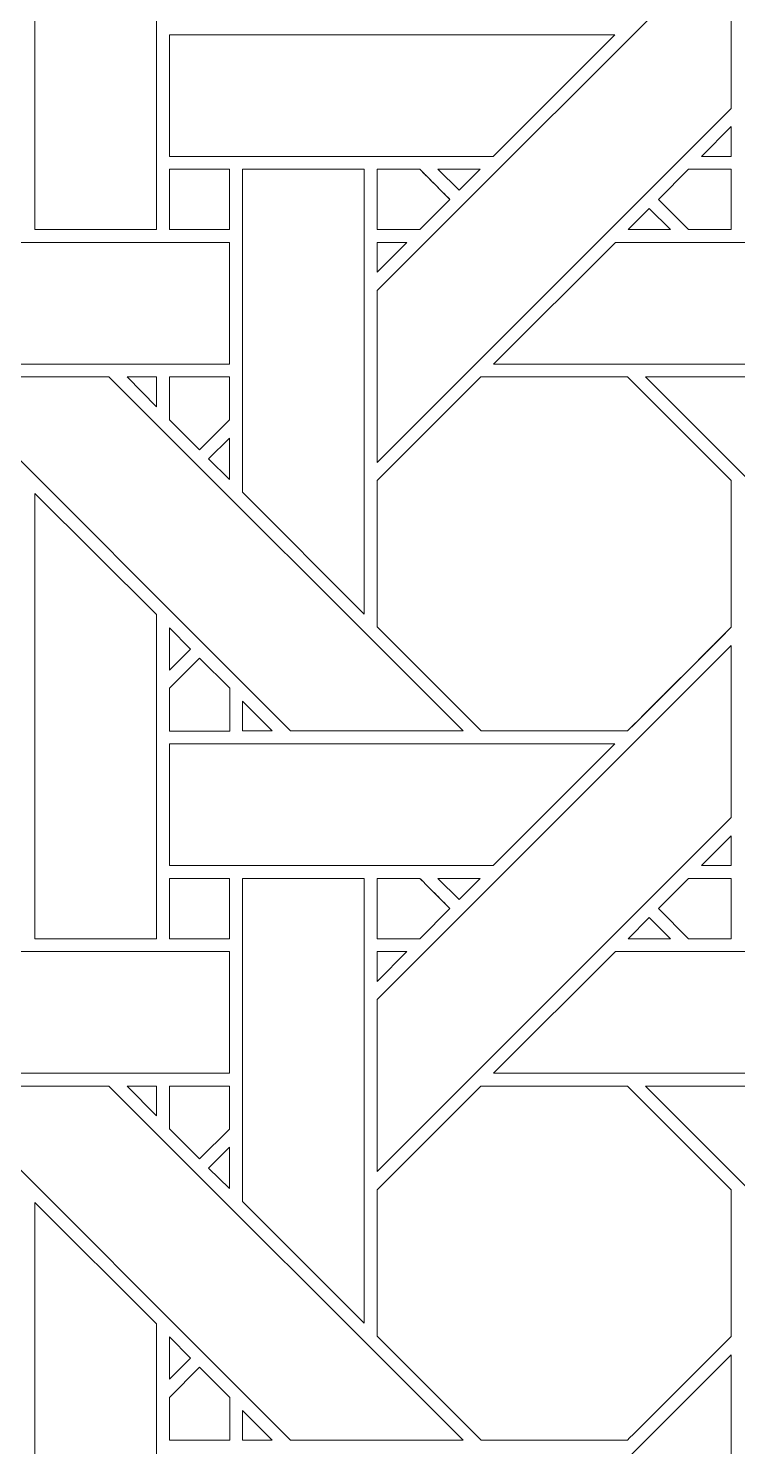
# Model space of a CAD drawing. Header units: inches. Extents: x 4.4 to 20.4, y 1.1 to 17.1.
# Drawn here: x 15.949 to 16.898, y 13.119 to 15.016 of the extents above; entities that cross this region are included whole.
import ezdxf

# ---------------------------------------------------------------- set-up
doc = ezdxf.new("R2010")
doc.units = ezdxf.units.IN
doc.header["$MEASUREMENT"] = 0
doc.layers.add('Design', color=7, linetype='Continuous', lineweight=0)

msp = doc.modelspace()

# ---------------------------------------------------------------- linework, layer by layer
at = {"layer": 'Design'}
for points, knots in [([(4.382854037814669, 17.09476386176223), (4.382854037814669, 17.09476386176223), (4.382854037814669, 1.094763861762152), (4.382854037814669, 1.094763861762152), (4.382854037814669, 1.094763861762152), (20.38285319010416, 1.094763861762152), (20.38285319010416, 1.094763861762152), (20.38285319010416, 1.094763861762152), (20.38285319010416, 17.09476386176223), (20.38285319010416, 17.09476386176223), (20.38285319010416, 17.09476386176223), (4.382854037814669, 17.09476386176223), (4.382854037814669, 17.09476386176223)], [0, 0, 0, 0, 1, 1, 1, 2, 2, 2, 3, 3, 3, 4, 4, 4, 4]), ([(19.37280883825166, 16.23880890138889), (19.37280883825166, 16.23880890138889), (5.23880895283777, 16.23880890138889), (5.23880895283777, 16.23880890138889), (5.23880895283777, 16.23880890138889), (5.23880895283777, 1.950718822135361), (5.23880895283777, 1.950718822135361), (5.23880895283777, 1.950718822135361), (19.52689827508111, 1.950718822135361), (19.52689827508111, 1.950718822135361), (19.52689827508111, 1.950718822135361), (19.52689827508111, 16.23880890138889), (19.52689827508111, 16.23880890138889), (19.52689827508111, 16.23880890138889), (19.37280883825166, 16.23880890138889), (19.37280883825166, 16.23880890138889)], [0, 0, 0, 0, 1, 1, 1, 2, 2, 2, 3, 3, 3, 4, 4, 4, 5, 5, 5, 5]), ([(15.9573805067275, 14.7467787000868), (15.9573805067275, 14.7467787000868), (15.9573805067275, 15.34261745876736), (15.9573805067275, 15.34261745876736), (15.9573805067275, 15.34261745876736), (16.1201477050782, 15.18046739366319), (16.1201477050782, 15.18046739366319), (16.1201477050782, 15.18046739366319), (16.1201477050782, 14.7467787000868), (16.1201477050782, 14.7467787000868), (16.1201477050782, 14.7467787000868), (15.9573805067275, 14.7467787000868), (15.9573805067275, 14.7467787000868)], [0, 0, 0, 0, 1, 1, 1, 2, 2, 2, 3, 3, 3, 4, 4, 4, 4]), ([(16.88897026909722, 14.90900844997833), (16.88897026909722, 14.90900844997833), (16.4153137207032, 14.43535868326819), (16.4153137207032, 14.43535868326819), (16.4153137207032, 14.43535868326819), (16.4153137207032, 14.66545613606778), (16.4153137207032, 14.66545613606778), (16.4153137207032, 14.66545613606778), (16.88897026909722, 15.13904486762152), (16.88897026909722, 15.13904486762152), (16.88897026909722, 15.13904486762152), (16.88897026909722, 14.90900844997833), (16.88897026909722, 14.90900844997833)], [0, 0, 0, 0, 1, 1, 1, 2, 2, 2, 3, 3, 3, 4, 4, 4, 4]), ([(16.73315768771709, 15.00753106011292), (16.73315768771709, 15.00753106011292), (16.57041761610251, 14.8448316786025), (16.57041761610251, 14.8448316786025), (16.57041761610251, 14.8448316786025), (16.13746303982207, 14.8448316786025), (16.13746303982207, 14.8448316786025), (16.13746303982207, 14.8448316786025), (16.13746303982207, 15.00753106011292), (16.13746303982207, 15.00753106011292), (16.13746303982207, 15.00753106011292), (16.73315768771709, 15.00753106011292), (16.73315768771709, 15.00753106011292)], [0, 0, 0, 0, 1, 1, 1, 2, 2, 2, 3, 3, 3, 4, 4, 4, 4]), ([(16.88898383246528, 14.84485202365459), (16.88898383246528, 14.84485202365459), (16.84920756022138, 14.84485202365459), (16.84920756022138, 14.84485202365459), (16.84920756022138, 14.84485202365459), (16.88898383246528, 14.88461473253042), (16.88898383246528, 14.88461473253042), (16.88898383246528, 14.88461473253042), (16.88898383246528, 14.84485202365459), (16.88898383246528, 14.84485202365459)], [0, 0, 0, 0, 1, 1, 1, 2, 2, 2, 3, 3, 3, 3]), ([(16.13747829861111, 14.82760959201389), (16.13747829861111, 14.82760959201389), (16.21771918402778, 14.82760959201389), (16.21771918402778, 14.82760959201389), (16.21771918402778, 14.82760959201389), (16.21771918402778, 14.74682447645403), (16.21771918402778, 14.74682447645403), (16.21771918402778, 14.74682447645403), (16.13747829861111, 14.74682447645403), (16.13747829861111, 14.74682447645403), (16.13747829861111, 14.74682447645403), (16.13747829861111, 14.82760959201389), (16.13747829861111, 14.82760959201389)], [0, 0, 0, 0, 1, 1, 1, 2, 2, 2, 3, 3, 3, 4, 4, 4, 4]), ([(16.13747829861111, 14.74682447645403), (16.13747829861111, 14.74682447645403), (16.13747829861111, 14.82760959201389), (16.13747829861111, 14.82760959201389), (16.13747829861111, 14.82760959201389), (16.21771918402778, 14.82760959201389), (16.21771918402778, 14.82760959201389), (16.21771918402778, 14.82760959201389), (16.21771918402778, 14.74682447645403), (16.21771918402778, 14.74682447645403), (16.21771918402778, 14.74682447645403), (16.13747829861111, 14.74682447645403), (16.13747829861111, 14.74682447645403)], [0, 0, 0, 0, 1, 1, 1, 2, 2, 2, 3, 3, 3, 4, 4, 4, 4]), ([(16.23524305555555, 14.39536539713541), (16.23524305555555, 14.39536539713541), (16.23524305555555, 14.82756212022569), (16.23524305555555, 14.82756212022569), (16.23524305555555, 14.82756212022569), (16.39816114637584, 14.82756212022569), (16.39816114637584, 14.82756212022569), (16.39816114637584, 14.82756212022569), (16.39816114637584, 14.23244561089417), (16.39816114637584, 14.23244561089417), (16.39816114637584, 14.23244561089417), (16.23524305555555, 14.39536539713541), (16.23524305555555, 14.39536539713541)], [0, 0, 0, 0, 1, 1, 1, 2, 2, 2, 3, 3, 3, 4, 4, 4, 4]), ([(16.472395155165, 14.82760959201389), (16.47753228081597, 14.82249620225694), (16.50831095377611, 14.79168362087681), (16.51273600260416, 14.7872619628907), (16.51273600260416, 14.7872619628907), (16.4723086886936, 14.74683464898), (16.4723086886936, 14.74683464898), (16.4723086886936, 14.74683464898), (16.41533576117624, 14.74683464898), (16.41533576117624, 14.74683464898), (16.41533576117624, 14.74683464898), (16.41533576117624, 14.82760959201389), (16.41533576117624, 14.82760959201389), (16.41533576117624, 14.82760959201389), (16.472395155165, 14.82760959201389), (16.472395155165, 14.82760959201389)], [0, 0, 0, 0, 1, 1, 1, 2, 2, 2, 3, 3, 3, 4, 4, 4, 5, 5, 5, 5]), ([(16.49833848741319, 14.80158318413624), (16.49833848741319, 14.80158318413624), (16.51273600260416, 14.7872619628907), (16.51273600260416, 14.7872619628907), (16.51273600260416, 14.7872619628907), (16.4723086886936, 14.74683464898), (16.4723086886936, 14.74683464898), (16.4723086886936, 14.74683464898), (16.41533576117624, 14.74683464898), (16.41533576117624, 14.74683464898), (16.41533576117624, 14.74683464898), (16.41533576117624, 14.82760959201389), (16.41533576117624, 14.82760959201389), (16.41533576117624, 14.82760959201389), (16.472395155165, 14.82760959201389), (16.472395155165, 14.82760959201389), (16.47803073459209, 14.82200113932291), (16.48864576551651, 14.81130303276917), (16.49833848741319, 14.80158318413624)], [0, 0, 0, 0, 1, 1, 1, 2, 2, 2, 3, 3, 3, 4, 4, 4, 5, 5, 5, 6, 6, 6, 6]), ([(16.49673122829861, 14.82756212022569), (16.49673122829861, 14.82756212022569), (16.55319722493487, 14.82756212022569), (16.55319722493487, 14.82756212022569), (16.55319722493487, 14.82756212022569), (16.52490912543403, 14.79937744140625), (16.52490912543403, 14.79937744140625), (16.52490912543403, 14.79937744140625), (16.49673122829861, 14.82756212022569), (16.49673122829861, 14.82756212022569)], [0, 0, 0, 0, 1, 1, 1, 2, 2, 2, 3, 3, 3, 3]), ([(16.83189392089846, 14.74682447645403), (16.83189392089846, 14.74682447645403), (16.79153951009112, 14.78720770941848), (16.79153951009112, 14.78720770941848), (16.79153951009112, 14.78720770941848), (16.83196851942276, 14.82762993706597), (16.83196851942276, 14.82762993706597), (16.83196851942276, 14.82762993706597), (16.8890092637804, 14.82762993706597), (16.8890092637804, 14.82762993706597), (16.8890092637804, 14.82762993706597), (16.8890092637804, 14.74682447645403), (16.8890092637804, 14.74682447645403), (16.8890092637804, 14.74682447645403), (16.83189392089846, 14.74682447645403), (16.83189392089846, 14.74682447645403)], [0, 0, 0, 0, 1, 1, 1, 2, 2, 2, 3, 3, 3, 4, 4, 4, 5, 5, 5, 5]), ([(16.8890092637804, 14.74682447645403), (16.8890092637804, 14.74682447645403), (16.83189392089846, 14.74682447645403), (16.83189392089846, 14.74682447645403), (16.83189392089846, 14.74682447645403), (16.79153951009112, 14.78720770941848), (16.79153951009112, 14.78720770941848), (16.79153951009112, 14.78720770941848), (16.83196851942276, 14.82762993706597), (16.83196851942276, 14.82762993706597), (16.83196851942276, 14.82762993706597), (16.8890092637804, 14.82762993706597), (16.8890092637804, 14.82762993706597), (16.8890092637804, 14.82762993706597), (16.8890092637804, 14.74682447645403), (16.8890092637804, 14.74682447645403)], [0, 0, 0, 0, 1, 1, 1, 2, 2, 2, 3, 3, 3, 4, 4, 4, 5, 5, 5, 5]), ([(16.75114101833765, 14.7467787000868), (16.75114101833765, 14.7467787000868), (16.7794019911025, 14.77503797743055), (16.7794019911025, 14.77503797743055), (16.7794019911025, 14.77503797743055), (16.80763414171014, 14.7467787000868), (16.80763414171014, 14.7467787000868), (16.80763414171014, 14.7467787000868), (16.75114101833765, 14.7467787000868), (16.75114101833765, 14.7467787000868)], [0, 0, 0, 0, 1, 1, 1, 2, 2, 2, 3, 3, 3, 3]), ([(16.21769714355471, 14.72963968912764), (16.21769714355471, 14.72963968912764), (16.21769714355471, 14.56683688693584), (16.21769714355471, 14.56683688693584), (16.21769714355471, 14.56683688693584), (15.62242296006944, 14.56683688693584), (15.62242296006944, 14.56683688693584), (15.62242296006944, 14.56683688693584), (15.78527323404945, 14.72963968912764), (15.78527323404945, 14.72963968912764), (15.78527323404945, 14.72963968912764), (16.21769714355471, 14.72963968912764), (16.21769714355471, 14.72963968912764)], [0, 0, 0, 0, 1, 1, 1, 2, 2, 2, 3, 3, 3, 4, 4, 4, 4]), ([(16.45514424641929, 14.72964647081167), (16.45514424641929, 14.72964647081167), (16.4153137207032, 14.68982272677959), (16.4153137207032, 14.68982272677959), (16.4153137207032, 14.68982272677959), (16.4153137207032, 14.72964647081167), (16.4153137207032, 14.72964647081167), (16.4153137207032, 14.72964647081167), (16.45514424641929, 14.72964647081167), (16.45514424641929, 14.72964647081167)], [0, 0, 0, 0, 1, 1, 1, 2, 2, 2, 3, 3, 3, 3]), ([(17.16642591688376, 14.72963968912764), (17.16642591688376, 14.72963968912764), (17.16642591688376, 14.56683688693584), (17.16642591688376, 14.56683688693584), (17.16642591688376, 14.56683688693584), (16.57113986545139, 14.56683688693584), (16.57113986545139, 14.56683688693584), (16.57113986545139, 14.56683688693584), (16.73398844401041, 14.72963968912764), (16.73398844401041, 14.72963968912764), (16.73398844401041, 14.72963968912764), (17.16642591688376, 14.72963968912764), (17.16642591688376, 14.72963968912764)], [0, 0, 0, 0, 1, 1, 1, 2, 2, 2, 3, 3, 3, 4, 4, 4, 4]), ([(16.53031412760416, 14.07604895697694), (16.53031412760416, 14.07604895697694), (16.29929267035597, 14.07604895697694), (16.29929267035597, 14.07604895697694), (16.29929267035597, 14.07604895697694), (15.82573106553819, 14.54969957139764), (15.82573106553819, 14.54969957139764), (15.82573106553819, 14.54969957139764), (16.0566711425782, 14.54969957139764), (16.0566711425782, 14.54969957139764), (16.0566711425782, 14.54969957139764), (16.53031412760416, 14.07604895697694), (16.53031412760416, 14.07604895697694)], [0, 0, 0, 0, 1, 1, 1, 2, 2, 2, 3, 3, 3, 4, 4, 4, 4]), ([(16.08079359266501, 14.54969278971361), (16.08079359266501, 14.54969278971361), (16.12022908528653, 14.54969278971361), (16.12022908528653, 14.54969278971361), (16.12022908528653, 14.54969278971361), (16.12022908528653, 14.50986056857639), (16.12022908528653, 14.50986056857639), (16.12022908528653, 14.50986056857639), (16.08079359266501, 14.54969278971361), (16.08079359266501, 14.54969278971361)], [0, 0, 0, 0, 1, 1, 1, 2, 2, 2, 3, 3, 3, 3]), ([(16.21771918402778, 14.54974534776472), (16.21771918402778, 14.54974534776472), (16.21771918402778, 14.49214680989583), (16.21771918402778, 14.49214680989583), (16.21771918402778, 14.49214680989583), (16.1777903238932, 14.45219930013028), (16.1777903238932, 14.45219930013028), (16.1777903238932, 14.45219930013028), (16.13745795355903, 14.49253845214847), (16.13745795355903, 14.49253845214847), (16.13745795355903, 14.49253845214847), (16.13745795355903, 14.54974534776472), (16.13745795355903, 14.54974534776472), (16.13745795355903, 14.54974534776472), (16.21771918402778, 14.54974534776472), (16.21771918402778, 14.54974534776472)], [0, 0, 0, 0, 1, 1, 1, 2, 2, 2, 3, 3, 3, 4, 4, 4, 5, 5, 5, 5]), ([(16.1777903238932, 14.45219930013028), (16.1777903238932, 14.45219930013028), (16.13745795355903, 14.49253845214847), (16.13745795355903, 14.49253845214847), (16.13745795355903, 14.49253845214847), (16.13745795355903, 14.54974534776472), (16.13745795355903, 14.54974534776472), (16.13745795355903, 14.54974534776472), (16.21771918402778, 14.54974534776472), (16.21771918402778, 14.54974534776472), (16.21771918402778, 14.54974534776472), (16.21771918402778, 14.49214680989583), (16.21771918402778, 14.49214680989583), (16.21771918402778, 14.49214680989583), (16.1777903238932, 14.45219930013028), (16.1777903238932, 14.45219930013028)], [0, 0, 0, 0, 1, 1, 1, 2, 2, 2, 3, 3, 3, 4, 4, 4, 5, 5, 5, 5]), ([(16.55403306749139, 14.54973178439666), (16.55403306749139, 14.54973178439666), (16.750244140625, 14.54973178439666), (16.750244140625, 14.54973178439666), (16.750244140625, 14.54973178439666), (16.88899570041235, 14.4110107421875), (16.88899570041235, 14.4110107421875), (16.88899570041235, 14.4110107421875), (16.88899570041235, 14.21479288736987), (16.88899570041235, 14.21479288736987), (16.8711971706814, 14.19685787624778), (16.75927056206597, 14.08512115478514), (16.75028483072916, 14.07610914442278), (16.75028483072916, 14.07610914442278), (16.55457560221362, 14.07610914442278), (16.55457560221362, 14.07610914442278), (16.55457560221362, 14.07610914442278), (16.41533576117624, 14.21534813774958), (16.41533576117624, 14.21534813774958), (16.41533576117624, 14.21534813774958), (16.41533576117624, 14.4110107421875), (16.41533576117624, 14.4110107421875), (16.41533576117624, 14.4110107421875), (16.55403306749139, 14.54973178439666), (16.55403306749139, 14.54973178439666)], [0, 0, 0, 0, 1, 1, 1, 2, 2, 2, 3, 3, 3, 4, 4, 4, 5, 5, 5, 6, 6, 6, 7, 7, 7, 8, 8, 8, 8]), ([(16.88899570041235, 14.21479288736987), (16.870849609375, 14.19651794433597), (16.75899929470486, 14.08484225802959), (16.75028483072916, 14.07610914442278), (16.75028483072916, 14.07610914442278), (16.55457560221362, 14.07610914442278), (16.55457560221362, 14.07610914442278), (16.55457560221362, 14.07610914442278), (16.41533576117624, 14.21534813774958), (16.41533576117624, 14.21534813774958), (16.41533576117624, 14.21534813774958), (16.41533576117624, 14.4110107421875), (16.41533576117624, 14.4110107421875), (16.41533576117624, 14.4110107421875), (16.55403306749139, 14.54973178439666), (16.55403306749139, 14.54973178439666), (16.55403306749139, 14.54973178439666), (16.750244140625, 14.54973178439666), (16.750244140625, 14.54973178439666), (16.750244140625, 14.54973178439666), (16.88899570041235, 14.4110107421875), (16.88899570041235, 14.4110107421875), (16.88899570041235, 14.4110107421875), (16.88899570041235, 14.21479288736987), (16.88899570041235, 14.21479288736987)], [0, 0, 0, 0, 1, 1, 1, 2, 2, 2, 3, 3, 3, 4, 4, 4, 5, 5, 5, 6, 6, 6, 7, 7, 7, 8, 8, 8, 8]), ([(17.47904459635416, 14.07604895697694), (17.47904459635416, 14.07604895697694), (17.24801974826389, 14.07604895697694), (17.24801974826389, 14.07604895697694), (17.24801974826389, 14.07604895697694), (16.77445983886721, 14.54969957139764), (16.77445983886721, 14.54969957139764), (16.77445983886721, 14.54969957139764), (17.00539991590709, 14.54969957139764), (17.00539991590709, 14.54969957139764), (17.00539991590709, 14.54969957139764), (17.47904459635416, 14.07604895697694), (17.47904459635416, 14.07604895697694)], [0, 0, 0, 0, 1, 1, 1, 2, 2, 2, 3, 3, 3, 4, 4, 4, 4]), ([(16.21769714355471, 14.46785820855042), (16.21769714355471, 14.46785820855042), (16.21769714355471, 14.41269259982639), (16.21769714355471, 14.41269259982639), (16.21769714355471, 14.41269259982639), (16.18992784288194, 14.44007534450958), (16.18992784288194, 14.44007534450958), (16.18992784288194, 14.44007534450958), (16.21769714355471, 14.46785820855042), (16.21769714355471, 14.46785820855042)], [0, 0, 0, 0, 1, 1, 1, 2, 2, 2, 3, 3, 3, 3]), ([(15.9573805067275, 13.79804907904731), (15.9573805067275, 13.79804907904731), (15.9573805067275, 14.39389377170139), (15.9573805067275, 14.39389377170139), (15.9573805067275, 14.39389377170139), (16.1201477050782, 14.23174540201819), (16.1201477050782, 14.23174540201819), (16.1201477050782, 14.23174540201819), (16.1201477050782, 13.79804907904731), (16.1201477050782, 13.79804907904731), (16.1201477050782, 13.79804907904731), (15.9573805067275, 13.79804907904731), (15.9573805067275, 13.79804907904731)], [0, 0, 0, 0, 1, 1, 1, 2, 2, 2, 3, 3, 3, 4, 4, 4, 4]), ([(16.13744947645401, 14.15748087565112), (16.13744947645401, 14.15748087565112), (16.13744947645401, 14.214246114095), (16.13744947645401, 14.214246114095), (16.13744947645401, 14.214246114095), (16.16564263237847, 14.18566640218097), (16.16564263237847, 14.18566640218097), (16.16564263237847, 14.18566640218097), (16.13744947645401, 14.15748087565112), (16.13744947645401, 14.15748087565112)], [0, 0, 0, 0, 1, 1, 1, 2, 2, 2, 3, 3, 3, 3]), ([(16.88897026909722, 13.96028645833333), (16.88897026909722, 13.96028645833333), (16.4153137207032, 13.48662990993923), (16.4153137207032, 13.48662990993923), (16.4153137207032, 13.48662990993923), (16.4153137207032, 13.71671973334418), (16.4153137207032, 13.71671973334418), (16.4153137207032, 13.71671973334418), (16.88897026909722, 14.19032202826611), (16.88897026909722, 14.19032202826611), (16.88897026909722, 14.19032202826611), (16.88897026909722, 13.96028645833333), (16.88897026909722, 13.96028645833333)], [0, 0, 0, 0, 1, 1, 1, 2, 2, 2, 3, 3, 3, 4, 4, 4, 4]), ([(16.13747829861111, 14.07586415608722), (16.13747829861111, 14.07586415608722), (16.13747829861111, 14.13315073649083), (16.13747829861111, 14.13315073649083), (16.13747829861111, 14.13315073649083), (16.17780388726126, 14.17348141140403), (16.17780388726126, 14.17348141140403), (16.17780388726126, 14.17348141140403), (16.21813456217445, 14.13315751817486), (16.21813456217445, 14.13315751817486), (16.21813456217445, 14.13315751817486), (16.21813456217445, 14.07586415608722), (16.21813456217445, 14.07586415608722), (16.21813456217445, 14.07586415608722), (16.13747829861111, 14.07586415608722), (16.13747829861111, 14.07586415608722)], [0, 0, 0, 0, 1, 1, 1, 2, 2, 2, 3, 3, 3, 4, 4, 4, 5, 5, 5, 5]), ([(16.21813456217445, 14.07586415608722), (16.21813456217445, 14.07586415608722), (16.13747829861111, 14.07586415608722), (16.13747829861111, 14.07586415608722), (16.13747829861111, 14.07586415608722), (16.13747829861111, 14.13315073649083), (16.13747829861111, 14.13315073649083), (16.13747829861111, 14.13315073649083), (16.17780388726126, 14.17348141140403), (16.17780388726126, 14.17348141140403), (16.17780388726126, 14.17348141140403), (16.21813456217445, 14.13315751817486), (16.21813456217445, 14.13315751817486), (16.21813456217445, 14.13315751817486), (16.21813456217445, 14.07586415608722), (16.21813456217445, 14.07586415608722)], [0, 0, 0, 0, 1, 1, 1, 2, 2, 2, 3, 3, 3, 4, 4, 4, 5, 5, 5, 5]), ([(16.23536512586805, 14.07604217529291), (16.23536512586805, 14.07604217529291), (16.23536512586805, 14.11583964029944), (16.23536512586805, 14.11583964029944), (16.23536512586805, 14.11583964029944), (16.27507527669278, 14.07604217529291), (16.27507527669278, 14.07604217529291), (16.27507527669278, 14.07604217529291), (16.23536512586805, 14.07604217529291), (16.23536512586805, 14.07604217529291)], [0, 0, 0, 0, 1, 1, 1, 2, 2, 2, 3, 3, 3, 3]), ([(16.73315768771709, 14.05880228678389), (16.73315768771709, 14.05880228678389), (16.57043117947056, 13.89610205756292), (16.57043117947056, 13.89610205756292), (16.57043117947056, 13.89610205756292), (16.13746303982207, 13.89610205756292), (16.13746303982207, 13.89610205756292), (16.13746303982207, 13.89610205756292), (16.13746303982207, 14.05880228678389), (16.13746303982207, 14.05880228678389), (16.13746303982207, 14.05880228678389), (16.73315768771709, 14.05880228678389), (16.73315768771709, 14.05880228678389)], [0, 0, 0, 0, 1, 1, 1, 2, 2, 2, 3, 3, 3, 4, 4, 4, 4]), ([(16.88898383246528, 13.93589189317486), (16.88898383246528, 13.93589189317486), (16.88898383246528, 13.896122402615), (16.88898383246528, 13.896122402615), (16.88898383246528, 13.896122402615), (16.84920756022138, 13.896122402615), (16.84920756022138, 13.896122402615), (16.84920756022138, 13.896122402615), (16.88898383246528, 13.93589189317486), (16.88898383246528, 13.93589189317486)], [0, 0, 0, 0, 1, 1, 1, 2, 2, 2, 3, 3, 3, 3]), ([(16.13747829861111, 13.87887403700086), (16.13747829861111, 13.87887403700086), (16.21771918402778, 13.87887403700086), (16.21771918402778, 13.87887403700086), (16.21771918402778, 13.87887403700086), (16.21771918402778, 13.79808892144097), (16.21771918402778, 13.79808892144097), (16.21771918402778, 13.79808892144097), (16.13747829861111, 13.79808892144097), (16.13747829861111, 13.79808892144097), (16.13747829861111, 13.79808892144097), (16.13747829861111, 13.87887403700086), (16.13747829861111, 13.87887403700086)], [0, 0, 0, 0, 1, 1, 1, 2, 2, 2, 3, 3, 3, 4, 4, 4, 4]), ([(16.13747829861111, 13.79808892144097), (16.13747829861111, 13.79808892144097), (16.13747829861111, 13.87887403700086), (16.13747829861111, 13.87887403700086), (16.13747829861111, 13.87887403700086), (16.21771918402778, 13.87887403700086), (16.21771918402778, 13.87887403700086), (16.21771918402778, 13.87887403700086), (16.21771918402778, 13.79808892144097), (16.21771918402778, 13.79808892144097), (16.21771918402778, 13.79808892144097), (16.13747829861111, 13.79808892144097), (16.13747829861111, 13.79808892144097)], [0, 0, 0, 0, 1, 1, 1, 2, 2, 2, 3, 3, 3, 4, 4, 4, 4]), ([(16.23524305555555, 13.44663492838541), (16.23524305555555, 13.44663492838541), (16.23524305555555, 13.8788341946072), (16.23524305555555, 13.8788341946072), (16.23524305555555, 13.8788341946072), (16.39816114637584, 13.8788341946072), (16.39816114637584, 13.8788341946072), (16.39816114637584, 13.8788341946072), (16.39816114637584, 13.2837176852756), (16.39816114637584, 13.2837176852756), (16.39816114637584, 13.2837176852756), (16.23524305555555, 13.44663492838541), (16.23524305555555, 13.44663492838541)], [0, 0, 0, 0, 1, 1, 1, 2, 2, 2, 3, 3, 3, 4, 4, 4, 4]), ([(16.472395155165, 13.87887403700086), (16.47753228081597, 13.87376234266493), (16.50830417209209, 13.84294637044271), (16.51272922092014, 13.83852216932508), (16.51272922092014, 13.83852216932508), (16.4723086886936, 13.79809909396701), (16.4723086886936, 13.79809909396701), (16.4723086886936, 13.79809909396701), (16.41533576117624, 13.79809909396701), (16.41533576117624, 13.79809909396701), (16.41533576117624, 13.79809909396701), (16.41533576117624, 13.87887403700086), (16.41533576117624, 13.87887403700086), (16.41533576117624, 13.87887403700086), (16.472395155165, 13.87887403700086), (16.472395155165, 13.87887403700086)], [0, 0, 0, 0, 1, 1, 1, 2, 2, 2, 3, 3, 3, 4, 4, 4, 5, 5, 5, 5]), ([(16.49725002712681, 13.85394287109375), (16.50307549370667, 13.84812333848741), (16.50866021050347, 13.84259287516276), (16.51272922092014, 13.83852216932508), (16.51272922092014, 13.83852216932508), (16.4723086886936, 13.79809909396701), (16.4723086886936, 13.79809909396701), (16.4723086886936, 13.79809909396701), (16.41533576117624, 13.79809909396701), (16.41533576117624, 13.79809909396701), (16.41533576117624, 13.79809909396701), (16.41533576117624, 13.87887403700086), (16.41533576117624, 13.87887403700086), (16.41533576117624, 13.87887403700086), (16.472395155165, 13.87887403700086), (16.472395155165, 13.87887403700086), (16.47782728407126, 13.87347666422526), (16.48785569932723, 13.86336347791883), (16.49725002712681, 13.85394287109375)], [0, 0, 0, 0, 1, 1, 1, 2, 2, 2, 3, 3, 3, 4, 4, 4, 5, 5, 5, 6, 6, 6, 6]), ([(16.49673122829861, 13.8788341946072), (16.49673122829861, 13.8788341946072), (16.55319722493487, 13.8788341946072), (16.55319722493487, 13.8788341946072), (16.55319722493487, 13.8788341946072), (16.52490912543403, 13.85064866807725), (16.52490912543403, 13.85064866807725), (16.52490912543403, 13.85064866807725), (16.49673122829861, 13.8788341946072), (16.49673122829861, 13.8788341946072)], [0, 0, 0, 0, 1, 1, 1, 2, 2, 2, 3, 3, 3, 3]), ([(16.83189392089846, 13.79808892144097), (16.83189392089846, 13.79808892144097), (16.79153951009112, 13.83847130669488), (16.79153951009112, 13.83847130669488), (16.79153951009112, 13.83847130669488), (16.83196851942276, 13.87889438205295), (16.83196851942276, 13.87889438205295), (16.83196851942276, 13.87889438205295), (16.8890092637804, 13.87889438205295), (16.8890092637804, 13.87889438205295), (16.8890092637804, 13.87889438205295), (16.8890092637804, 13.79808892144097), (16.8890092637804, 13.79808892144097), (16.8890092637804, 13.79808892144097), (16.83189392089846, 13.79808892144097), (16.83189392089846, 13.79808892144097)], [0, 0, 0, 0, 1, 1, 1, 2, 2, 2, 3, 3, 3, 4, 4, 4, 5, 5, 5, 5]), ([(16.8890092637804, 13.79808892144097), (16.8890092637804, 13.79808892144097), (16.83189392089846, 13.79808892144097), (16.83189392089846, 13.79808892144097), (16.83189392089846, 13.79808892144097), (16.79153951009112, 13.83847130669488), (16.79153951009112, 13.83847130669488), (16.79153951009112, 13.83847130669488), (16.83196851942276, 13.87889438205295), (16.83196851942276, 13.87889438205295), (16.83196851942276, 13.87889438205295), (16.8890092637804, 13.87889438205295), (16.8890092637804, 13.87889438205295), (16.8890092637804, 13.87889438205295), (16.8890092637804, 13.79808892144097), (16.8890092637804, 13.79808892144097)], [0, 0, 0, 0, 1, 1, 1, 2, 2, 2, 3, 3, 3, 4, 4, 4, 5, 5, 5, 5]), ([(16.7794019911025, 13.82630920410156), (16.7794019911025, 13.82630920410156), (16.8076477050782, 13.79804907904731), (16.8076477050782, 13.79804907904731), (16.8076477050782, 13.79804907904731), (16.75114101833765, 13.79804907904731), (16.75114101833765, 13.79804907904731), (16.75114101833765, 13.79804907904731), (16.7794019911025, 13.82630920410156), (16.7794019911025, 13.82630920410156)], [0, 0, 0, 0, 1, 1, 1, 2, 2, 2, 3, 3, 3, 3]), ([(16.21769714355471, 13.78091091579861), (16.21769714355471, 13.78091091579861), (16.21769714355471, 13.61810896131727), (16.21769714355471, 13.61810896131727), (16.21769714355471, 13.61810896131727), (15.62242296006944, 13.61810896131727), (15.62242296006944, 13.61810896131727), (15.62242296006944, 13.61810896131727), (15.78527323404945, 13.78091091579861), (15.78527323404945, 13.78091091579861), (15.78527323404945, 13.78091091579861), (16.21769714355471, 13.78091091579861), (16.21769714355471, 13.78091091579861)], [0, 0, 0, 0, 1, 1, 1, 2, 2, 2, 3, 3, 3, 4, 4, 4, 4]), ([(16.45514424641929, 13.78091769748263), (16.45514424641929, 13.78091769748263), (16.4153137207032, 13.74109310574002), (16.4153137207032, 13.74109310574002), (16.4153137207032, 13.74109310574002), (16.4153137207032, 13.78091769748263), (16.4153137207032, 13.78091769748263), (16.4153137207032, 13.78091769748263), (16.45514424641929, 13.78091769748263), (16.45514424641929, 13.78091769748263)], [0, 0, 0, 0, 1, 1, 1, 2, 2, 2, 3, 3, 3, 3]), ([(17.16642591688376, 13.78091091579861), (17.16642591688376, 13.78091091579861), (17.16642591688376, 13.61810896131727), (17.16642591688376, 13.61810896131727), (17.16642591688376, 13.61810896131727), (16.57113986545139, 13.61810896131727), (16.57113986545139, 13.61810896131727), (16.57113986545139, 13.61810896131727), (16.73398844401041, 13.78091091579861), (16.73398844401041, 13.78091091579861), (16.73398844401041, 13.78091091579861), (17.16642591688376, 13.78091091579861), (17.16642591688376, 13.78091091579861)], [0, 0, 0, 0, 1, 1, 1, 2, 2, 2, 3, 3, 3, 4, 4, 4, 4]), ([(16.29929267035597, 13.127320183648), (16.29929267035597, 13.127320183648), (15.82573106553819, 13.60096995035807), (15.82573106553819, 13.60096995035807), (15.82573106553819, 13.60096995035807), (16.0566711425782, 13.60096995035807), (16.0566711425782, 13.60096995035807), (16.0566711425782, 13.60096995035807), (16.53031412760416, 13.127320183648), (16.53031412760416, 13.127320183648), (16.53031412760416, 13.127320183648), (16.29929267035597, 13.127320183648), (16.29929267035597, 13.127320183648)], [0, 0, 0, 0, 1, 1, 1, 2, 2, 2, 3, 3, 3, 4, 4, 4, 4]), ([(16.08079359266501, 13.60096316867404), (16.08079359266501, 13.60096316867404), (16.12022908528653, 13.60096316867404), (16.12022908528653, 13.60096316867404), (16.12022908528653, 13.60096316867404), (16.12022908528653, 13.56113942464192), (16.12022908528653, 13.56113942464192), (16.12022908528653, 13.56113942464192), (16.08079359266501, 13.60096316867404), (16.08079359266501, 13.60096316867404)], [0, 0, 0, 0, 1, 1, 1, 2, 2, 2, 3, 3, 3, 3]), ([(16.21771918402778, 13.60100979275173), (16.21771918402778, 13.60100979275173), (16.21771918402778, 13.54341464572482), (16.21771918402778, 13.54341464572482), (16.21771918402778, 13.54341464572482), (16.1777903238932, 13.50346374511719), (16.1777903238932, 13.50346374511719), (16.1777903238932, 13.50346374511719), (16.13745795355903, 13.54380204942491), (16.13745795355903, 13.54380204942491), (16.13745795355903, 13.54380204942491), (16.13745795355903, 13.60100979275173), (16.13745795355903, 13.60100979275173), (16.13745795355903, 13.60100979275173), (16.21771918402778, 13.60100979275173), (16.21771918402778, 13.60100979275173)], [0, 0, 0, 0, 1, 1, 1, 2, 2, 2, 3, 3, 3, 4, 4, 4, 5, 5, 5, 5]), ([(16.1777903238932, 13.50346374511719), (16.1777903238932, 13.50346374511719), (16.13745795355903, 13.54380204942491), (16.13745795355903, 13.54380204942491), (16.13745795355903, 13.54380204942491), (16.13745795355903, 13.60100979275173), (16.13745795355903, 13.60100979275173), (16.13745795355903, 13.60100979275173), (16.21771918402778, 13.60100979275173), (16.21771918402778, 13.60100979275173), (16.21771918402778, 13.60100979275173), (16.21771918402778, 13.54341464572482), (16.21771918402778, 13.54341464572482), (16.21771918402778, 13.54341464572482), (16.1777903238932, 13.50346374511719), (16.1777903238932, 13.50346374511719)], [0, 0, 0, 0, 1, 1, 1, 2, 2, 2, 3, 3, 3, 4, 4, 4, 5, 5, 5, 5]), ([(16.55403306749139, 13.60099622938368), (16.55403306749139, 13.60099622938368), (16.750244140625, 13.60099622938368), (16.750244140625, 13.60099622938368), (16.750244140625, 13.60099622938368), (16.88899570041235, 13.46227518717448), (16.88899570041235, 13.46227518717448), (16.88899570041235, 13.46227518717448), (16.88899570041235, 13.26605733235677), (16.88899570041235, 13.26605733235677), (16.8711971706814, 13.24812232123481), (16.75927056206597, 13.13638136121962), (16.75028483072916, 13.1273701985677), (16.75028483072916, 13.1273701985677), (16.55458238389764, 13.1273701985677), (16.55458238389764, 13.1273701985677), (16.55458238389764, 13.1273701985677), (16.41533576117624, 13.26661173502604), (16.41533576117624, 13.26661173502604), (16.41533576117624, 13.26661173502604), (16.41533576117624, 13.46227518717448), (16.41533576117624, 13.46227518717448), (16.41533576117624, 13.46227518717448), (16.55403306749139, 13.60099622938368), (16.55403306749139, 13.60099622938368)], [0, 0, 0, 0, 1, 1, 1, 2, 2, 2, 3, 3, 3, 4, 4, 4, 5, 5, 5, 6, 6, 6, 7, 7, 7, 8, 8, 8, 8]), ([(16.88899570041235, 13.26605733235677), (16.87131245930987, 13.24823845757378), (16.7593519422743, 13.13647037082248), (16.75028483072916, 13.1273701985677), (16.75028483072916, 13.1273701985677), (16.55458238389764, 13.1273701985677), (16.55458238389764, 13.1273701985677), (16.55458238389764, 13.1273701985677), (16.41533576117624, 13.26661173502604), (16.41533576117624, 13.26661173502604), (16.41533576117624, 13.26661173502604), (16.41533576117624, 13.46227518717448), (16.41533576117624, 13.46227518717448), (16.41533576117624, 13.46227518717448), (16.55403306749139, 13.60099622938368), (16.55403306749139, 13.60099622938368), (16.55403306749139, 13.60099622938368), (16.750244140625, 13.60099622938368), (16.750244140625, 13.60099622938368), (16.750244140625, 13.60099622938368), (16.88899570041235, 13.46227518717448), (16.88899570041235, 13.46227518717448), (16.88899570041235, 13.46227518717448), (16.88899570041235, 13.26605733235677), (16.88899570041235, 13.26605733235677)], [0, 0, 0, 0, 1, 1, 1, 2, 2, 2, 3, 3, 3, 4, 4, 4, 5, 5, 5, 6, 6, 6, 7, 7, 7, 8, 8, 8, 8]), ([(17.24801974826389, 13.127320183648), (17.24801974826389, 13.127320183648), (16.77445983886721, 13.60096995035807), (16.77445983886721, 13.60096995035807), (16.77445983886721, 13.60096995035807), (17.00539991590709, 13.60096995035807), (17.00539991590709, 13.60096995035807), (17.00539991590709, 13.60096995035807), (17.47904459635416, 13.127320183648), (17.47904459635416, 13.127320183648), (17.47904459635416, 13.127320183648), (17.24801974826389, 13.127320183648), (17.24801974826389, 13.127320183648)], [0, 0, 0, 0, 1, 1, 1, 2, 2, 2, 3, 3, 3, 4, 4, 4, 4]), ([(16.21769714355471, 13.51913028293185), (16.21769714355471, 13.51913028293185), (16.21769714355471, 13.46397145589192), (16.21769714355471, 13.46397145589192), (16.21769714355471, 13.46397145589192), (16.18994140625, 13.49134657118055), (16.18994140625, 13.49134657118055), (16.18994140625, 13.49134657118055), (16.21769714355471, 13.51913028293185), (16.21769714355471, 13.51913028293185)], [0, 0, 0, 0, 1, 1, 1, 2, 2, 2, 3, 3, 3, 3]), ([(15.9573805067275, 12.84932030571831), (15.9573805067275, 12.84932030571831), (15.9573805067275, 13.44516499837239), (15.9573805067275, 13.44516499837239), (15.9573805067275, 13.44516499837239), (16.1201477050782, 13.28301662868923), (16.1201477050782, 13.28301662868923), (16.1201477050782, 13.28301662868923), (16.1201477050782, 12.84932030571831), (16.1201477050782, 12.84932030571831), (16.1201477050782, 12.84932030571831), (15.9573805067275, 12.84932030571831), (15.9573805067275, 12.84932030571831)], [0, 0, 0, 0, 1, 1, 1, 2, 2, 2, 3, 3, 3, 4, 4, 4, 4]), ([(16.13744947645401, 13.20875888400607), (16.13744947645401, 13.20875888400607), (16.13744947645401, 13.26551734076606), (16.13744947645401, 13.26551734076606), (16.13744947645401, 13.26551734076606), (16.16564263237847, 13.23693678114149), (16.16564263237847, 13.23693678114149), (16.16564263237847, 13.23693678114149), (16.13744947645401, 13.20875888400607), (16.13744947645401, 13.20875888400607)], [0, 0, 0, 0, 1, 1, 1, 2, 2, 2, 3, 3, 3, 3]), ([(16.88897026909722, 13.01155005560981), (16.88897026909722, 13.01155005560981), (16.4153137207032, 12.53790028889974), (16.4153137207032, 12.53790028889974), (16.4153137207032, 12.53790028889974), (16.4153137207032, 12.76799689398871), (16.4153137207032, 12.76799689398871), (16.4153137207032, 12.76799689398871), (16.88897026909722, 13.24159918891059), (16.88897026909722, 13.24159918891059), (16.88897026909722, 13.24159918891059), (16.88897026909722, 13.01155005560981), (16.88897026909722, 13.01155005560981)], [0, 0, 0, 0, 1, 1, 1, 2, 2, 2, 3, 3, 3, 4, 4, 4, 4]), ([(16.13747829861111, 13.12712860107422), (16.13747829861111, 13.12712860107422), (16.13747829861111, 13.18441433376736), (16.13747829861111, 13.18441433376736), (16.13747829861111, 13.18441433376736), (16.17780388726126, 13.22474585639106), (16.17780388726126, 13.22474585639106), (16.17780388726126, 13.22474585639106), (16.21813456217445, 13.18442111545139), (16.21813456217445, 13.18442111545139), (16.21813456217445, 13.18442111545139), (16.21813456217445, 13.12712860107422), (16.21813456217445, 13.12712860107422), (16.21813456217445, 13.12712860107422), (16.13747829861111, 13.12712860107422), (16.13747829861111, 13.12712860107422)], [0, 0, 0, 0, 1, 1, 1, 2, 2, 2, 3, 3, 3, 4, 4, 4, 5, 5, 5, 5]), ([(16.17780388726126, 13.22474585639106), (16.17780388726126, 13.22474585639106), (16.21813456217445, 13.18442111545139), (16.21813456217445, 13.18442111545139), (16.21813456217445, 13.18442111545139), (16.21813456217445, 13.12712860107422), (16.21813456217445, 13.12712860107422), (16.21813456217445, 13.12712860107422), (16.13747829861111, 13.12712860107422), (16.13747829861111, 13.12712860107422), (16.13747829861111, 13.12712860107422), (16.13747829861111, 13.18441433376736), (16.13747829861111, 13.18441433376736), (16.13747829861111, 13.18441433376736), (16.17780388726126, 13.22474585639106), (16.17780388726126, 13.22474585639106)], [0, 0, 0, 0, 1, 1, 1, 2, 2, 2, 3, 3, 3, 4, 4, 4, 5, 5, 5, 5]), ([(16.23536512586805, 13.12731340196397), (16.23536512586805, 13.12731340196397), (16.23536512586805, 13.16711001925998), (16.23536512586805, 13.16711001925998), (16.23536512586805, 13.16711001925998), (16.27508884006084, 13.12731340196397), (16.27508884006084, 13.12731340196397), (16.27508884006084, 13.12731340196397), (16.23536512586805, 13.12731340196397), (16.23536512586805, 13.12731340196397)], [0, 0, 0, 0, 1, 1, 1, 2, 2, 2, 3, 3, 3, 3])]:
    msp.add_open_spline(points, degree=3, knots=knots, dxfattribs=at)

doc.saveas('drawing.dxf')
